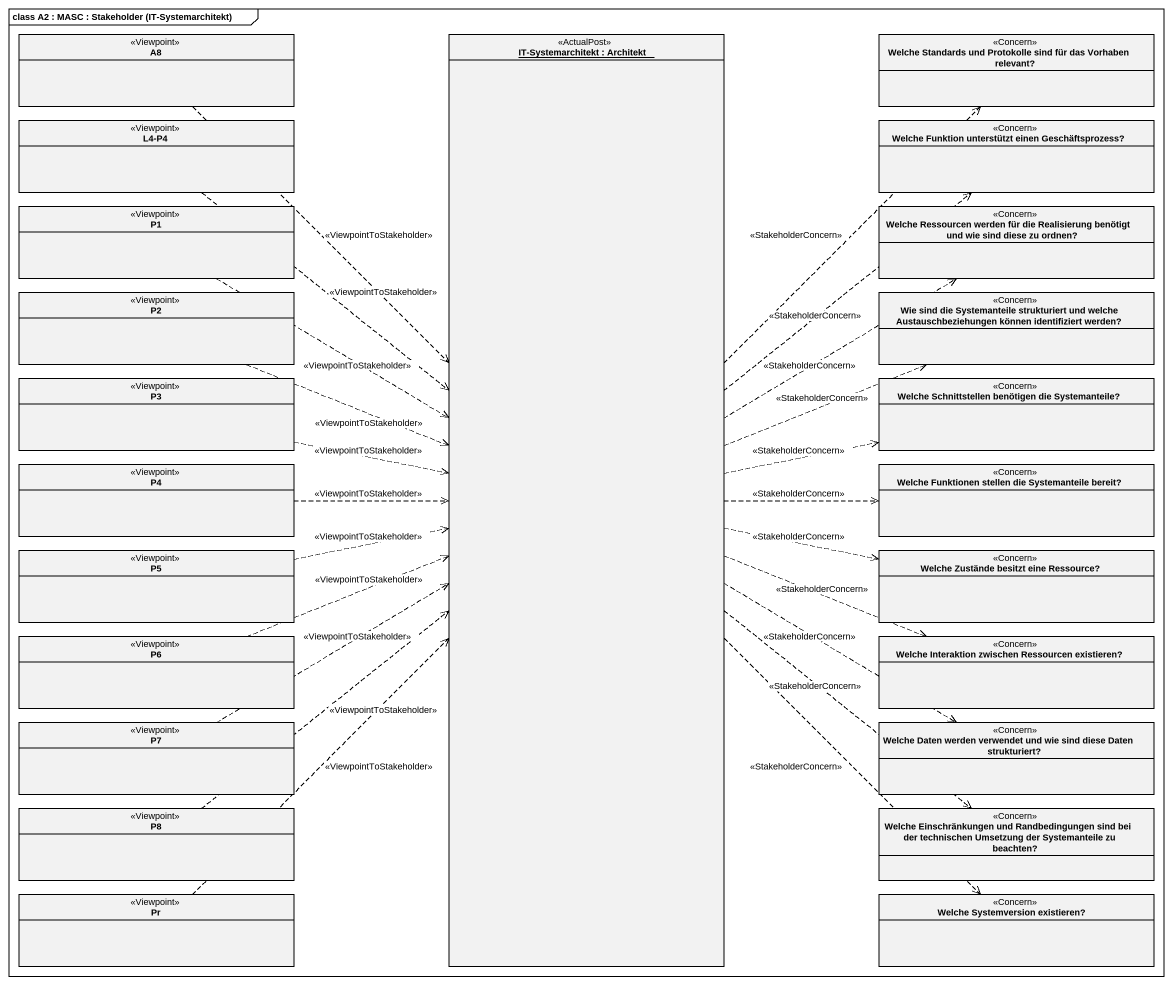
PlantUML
@startuml
mainframe class A2 : MASC : Stakeholder (IT-Systemarchitekt)
hide circle
hide empty members
class A8 <<Viewpoint>>
object "IT-Systemarchitekt : Architekt" as IT_Systemarchitekt <<ActualPost>>
class "Welche Standards und Protokolle sind für das Vorhaben relevant?" as Welche_Standards_und <<Concern>>
class "L4-P4" as L4_P4 <<Viewpoint>>
class "Welche Funktion unterstützt einen Geschäftsprozess?" as Welche_Funktion_unterstützt <<Concern>>
class P1 <<Viewpoint>>
class "Welche Ressourcen werden für die Realisierung benötigt und wie sind diese zu ordnen?" as Welche_Ressourcen_werden <<Concern>>
class P2 <<Viewpoint>>
class "Wie sind die Systemanteile strukturiert und welche Austauschbeziehungen können identifiziert werden?" as Wie_sind_die_Systemanteile <<Concern>>
class P3 <<Viewpoint>>
class "Welche Schnittstellen benötigen die Systemanteile?" as Welche_Schnittstellen <<Concern>>
class P4 <<Viewpoint>>
class "Welche Funktionen stellen die Systemanteile bereit?" as Welche_Funktionen_stellen <<Concern>>
class P5 <<Viewpoint>>
class "Welche Zustände besitzt eine Ressource?" as Welche_Zustände_besitzt <<Concern>>
class P6 <<Viewpoint>>
class "Welche Interaktion zwischen Ressourcen existieren?" as Welche_Interaktion_zwischen <<Concern>>
class P7 <<Viewpoint>>
class "Welche Daten werden verwendet und wie sind diese Daten strukturiert?" as Welche_Daten_werden <<Concern>>
class P8 <<Viewpoint>>
class "Welche Einschränkungen und Randbedingungen sind bei der technischen Umsetzung der Systemanteile zu beachten?" as Welche_Einschränkungen_und <<Concern>>
class Pr <<Viewpoint>>
class "Welche Systemversion existieren?" as Welche_Systemversion <<Concern>>
A8 ..> IT_Systemarchitekt : <<ViewpointToStakeholder>>
IT_Systemarchitekt .up.> Welche_Standards_und : <<StakeholderConcern>>
IT_Systemarchitekt .up.> Welche_Funktion_unterstützt : <<StakeholderConcern>>
IT_Systemarchitekt .up.> Welche_Ressourcen_werden : <<StakeholderConcern>>
IT_Systemarchitekt .right.> Wie_sind_die_Systemanteile : <<StakeholderConcern>>
IT_Systemarchitekt .right.> Welche_Schnittstellen : <<StakeholderConcern>>
IT_Systemarchitekt .right.> Welche_Funktionen_stellen : <<StakeholderConcern>>
IT_Systemarchitekt .right.> Welche_Zustände_besitzt : <<StakeholderConcern>>
IT_Systemarchitekt .right.> Welche_Interaktion_zwischen : <<StakeholderConcern>>
IT_Systemarchitekt ..> Welche_Daten_werden : <<StakeholderConcern>>
IT_Systemarchitekt ..> Welche_Einschränkungen_und : <<StakeholderConcern>>
IT_Systemarchitekt ..> Welche_Systemversion : <<StakeholderConcern>>
L4_P4 ..> IT_Systemarchitekt : <<ViewpointToStakeholder>>
P1 ..> IT_Systemarchitekt : <<ViewpointToStakeholder>>
P2 .right.> IT_Systemarchitekt : <<ViewpointToStakeholder>>
P3 .right.> IT_Systemarchitekt : <<ViewpointToStakeholder>>
P4 .right.> IT_Systemarchitekt : <<ViewpointToStakeholder>>
P5 .right.> IT_Systemarchitekt : <<ViewpointToStakeholder>>
P6 .right.> IT_Systemarchitekt : <<ViewpointToStakeholder>>
P7 .up.> IT_Systemarchitekt : <<ViewpointToStakeholder>>
P8 .up.> IT_Systemarchitekt : <<ViewpointToStakeholder>>
Pr .up.> IT_Systemarchitekt : <<ViewpointToStakeholder>>
@enduml
